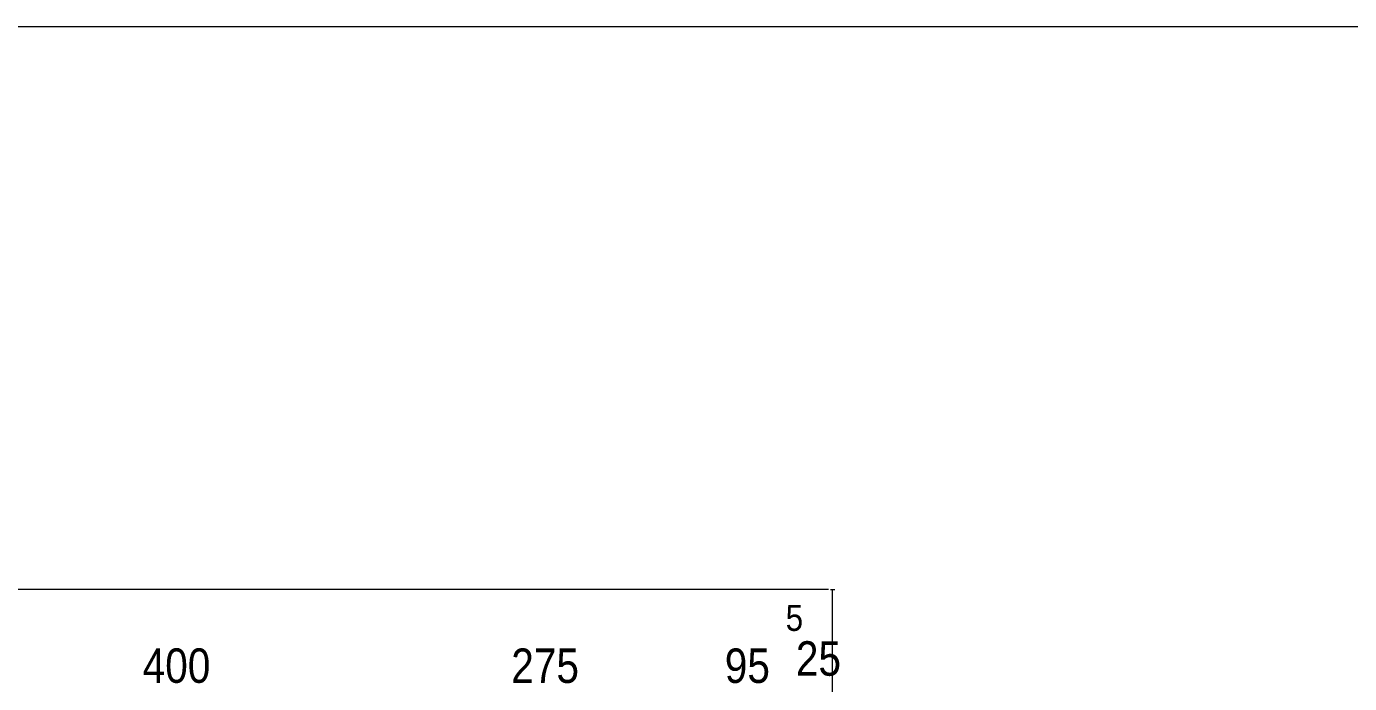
# Model space of a CAD drawing. Units: millimetres, scale not verified. Extents: x -8199 to 8201, y -2963 to 5056.
# Drawn here: x 3349 to 4964, y 1695 to 2497 of the extents above; entities that cross this region are included whole.
import ezdxf
from ezdxf.enums import TextEntityAlignment as Align

# ---------------------------------------------------------------- set-up
doc = ezdxf.new("R2010")
doc.units = ezdxf.units.MM
doc.header["$LTSCALE"] = 20
for name, color, linetype, lineweight in [('0-0_図枠', 7, 'Continuous', 9), ('0-2_寸法', 7, 'Continuous', 9), ('0-3_0', 7, 'Continuous', 9)]:
    doc.layers.add(name, color=color, linetype=linetype, lineweight=lineweight)
doc.styles.add('Osaka', font='')
doc.styles.add('ＭＳ Ｐゴシック', font='')
doc.styles.get('Osaka').set_extended_font_data('Osaka')
doc.styles.get('ＭＳ Ｐゴシック').set_extended_font_data('MS PGothic')

# ---------------------------------------------------------------- blocks, each defined once
blk = doc.blocks.new('_DOT')
at = {"layer": '0-3_0'}
for p, q in [((-10, 0), (-20, 0)), ((-5, 0), (5, 0))]:
    blk.add_line(p, q, dxfattribs=at)

msp = doc.modelspace()

# ---------------------------------------------------------------- linework, layer by layer
at = {"layer": '0-0_図枠', "color": 5}
msp.add_lwpolyline([(200.57, 2497.28), (8200.57, 2497.28), (8200.57, -2702.72), (200.57, -2702.72)], close=True, dxfattribs=at)
at = {"layer": '0-2_寸法'}
for p, q in [((4323.16, 1809.96), (1676.52, 1809.96)), ((4333.17, 1296.63), (4333.17, 1809.96))]:
    msp.add_line(p, q, dxfattribs=at)

# ---------------------------------------------------------------- block references
at = {"layer": '0-2_寸法', "xscale": 0.5007446, "yscale": 0.5007446}
msp.add_blockref('_DOT', (4333.17, 1809.96), dxfattribs=at)

# ---------------------------------------------------------------- texts
at = {"layer": '0-2_寸法', "width": 0.9}
for s, height, style, p in [('5', 31.82, 'Osaka', (4275.82, 1749.8)), ('25', 42.08, 'ＭＳ Ｐゴシック', (4288.28, 1692.02)), ('400', 42.08, 'ＭＳ Ｐゴシック', (3490.84, 1683.3)), ('275', 42.08, 'ＭＳ Ｐゴシック', (3940.84, 1683.2)), ('95', 42.08, 'ＭＳ Ｐゴシック', (4201.51, 1683.2))]:
    msp.add_text(s, height=height, dxfattribs=dict(at, style=style)).set_placement(p, align=Align.BOTTOM_LEFT)

doc.saveas('drawing.dxf')
